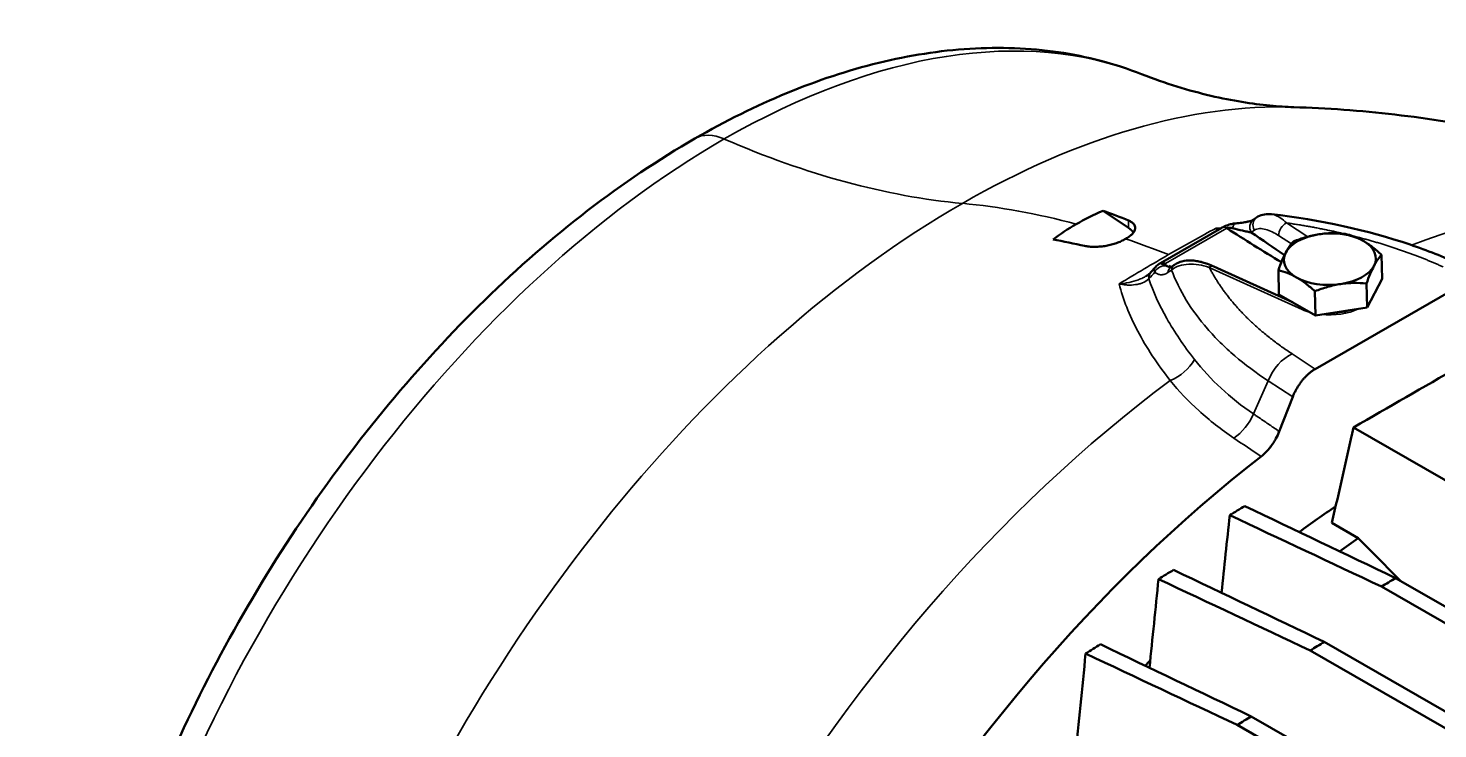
# Model space of a CAD drawing. Header units: millimetres. Extents: x 708 to 3306, y 798 to 2244.
# Drawn here: x 2744.2 to 2943.5, y 1305.2 to 1404.4 of the extents above; entities that cross this region are included whole.
import ezdxf

# ---------------------------------------------------------------- set-up
doc = ezdxf.new("R2010")
doc.units = ezdxf.units.MM
doc.header["$LTSCALE"] = 10
doc.layers.add('Visible (ISO)', color=7, linetype='Continuous', lineweight=50)
doc.layers.add('Visible Narrow (ISO)', color=7, linetype='Continuous', lineweight=35)

msp = doc.modelspace()

# ---------------------------------------------------------------- linework, layer by layer
at = {"layer": 'Visible (ISO)'}
for p, q in [((2896.13, 1378.54), (2899.75, 1376.09)), ((2904.25, 1371.13), (2912.91, 1376.12)), ((2935.5, 1372.3), (2935.58, 1368.89)), ((2922.91, 1365.59), (2911.8, 1370.65)), ((2920.91, 1370.11), (2920.98, 1366.7)), ((2935.58, 1368.89), (2933.45, 1364.82)), ((2926.07, 1367.14), (2926.15, 1363.72)), ((2926.13, 1356.14), (2948.13, 1368.81)), ((2933.37, 1368.23), (2933.45, 1364.82)), ((2920.98, 1366.7), (2926.15, 1363.72)), ((2933.45, 1364.82), (2926.15, 1363.72)), ((2922.94, 1352.19), (2921.04, 1347.31)), ((2946.78, 1339.11), (2931.55, 1347.88)), ((2932.21, 1332.22), (2928.49, 1334.37)), ((2935.48, 1325.36), (3106.66, 1226.78)), ((2937.49, 1326.56), (3108.75, 1227.94)), ((2927.41, 1317.53), (3098.68, 1218.9)), ((2925.42, 1316.32), (3096.58, 1217.76)), ((2915.11, 1305.78), (3086.25, 1207.23)), ((2917.09, 1307), (3088.37, 1208.36))]:
    msp.add_line(p, q, dxfattribs=at)
for centre, major_axis, ratio, start_param, end_param in [((2913.66, 1374.82), (-0.75, 1.3), 0.578093, 6.283123, 6.283185), ((2928.2, 1371.68), (6.5, 0.15), 0.560532, 1.793713, 2.317312), ((2928.2, 1371.68), (6.5, 0.15), 0.560532, 0.746516, 1.793713), ((2899.3, 1249.81), (-76.14, -132.22), 0.578093, 3.925057, 3.926488), ((2899.3, 1249.81), (-76.14, -132.22), 0.578093, 3.923626, 3.925057), ((2928.2, 1371.68), (-6.5, -0.15), 0.560532, 5.458905, 5.982503), ((2928.2, 1371.68), (6.5, 0.15), 0.560532, 5.982503, 7.029701), ((2904.95, 1369.81), (-0.74, 1.31), 0.599659, 6.283001, 6.283245), ((2928.2, 1371.68), (-6.5, -0.15), 0.560532, 5.982503, 7.029701), ((2906.56, 1369.3), (-0.85, 1.23), 0.77855, 0.001466, 0.001549), ((2840.61, 1283.61), (55.14, 95.75), 0.578093, 6.069735, 6.069736), ((2928.2, 1371.68), (-6.5, -0.15), 0.560532, 0.746516, 1.793713), ((2928.2, 1371.68), (6.5, 0.15), 0.560532, 4.935306, 5.982503), ((2928.29, 1367.3), (-5.8, -0.13), 0.560532, 1.554971, 2.032456), ((2904.74, 1363.82), (-1.5, -2.6), 0.578093, 1.280913, 1.28099), ((2908.26, 1360.81), (1.5, 2.6), 0.578093, 3.965885, 3.965919), ((2937.13, 1228.02), (-78.33, -136.01), 0.578093, 4.093967, 5.326944), ((2937.13, 1227.31), (69.86, 121.32), 0.578093, 0.865498, 0.918079), ((2942.43, 1224.26), (69.86, 121.32), 0.578093, 0.886875, 0.913708), ((2937.13, 1227.31), (69.86, 121.32), 0.578093, 1.137681, 1.145358)]:
    msp.add_ellipse(centre, major_axis=major_axis, ratio=ratio, start_param=start_param, end_param=end_param, dxfattribs=at)
for points, knots in [([(2901.59, 1397.86), (2897.83, 1399.34), (2893.87, 1400.37), (2885.73, 1401.56), (2881.54, 1401.71), (2873.05, 1401.19), (2868.75, 1400.51), (2860.1, 1398.4), (2855.75, 1396.96), (2847.07, 1393.37), (2842.74, 1391.22), (2838.45, 1388.75)], [0.8734051, 0.8734051, 0.8734051, 0.8734051, 1.0128833, 1.0128833, 1.1523616, 1.1523616, 1.2918398, 1.2918398, 1.4313181, 1.4313181, 1.5707963, 1.5707963, 1.5707963, 1.5707963]), ([(2901.59, 1397.86), (2903.27, 1397.2), (2904.95, 1396.61), (2908.22, 1395.59), (2909.82, 1395.16), (2912.89, 1394.44), (2914.37, 1394.15), (2917.16, 1393.69), (2918.48, 1393.52), (2920.93, 1393.29), (2922.06, 1393.22), (2923.09, 1393.19)], [0.8734051, 0.8734051, 0.8734051, 0.8734051, 0.9161828, 0.9161828, 0.9589605, 0.9589605, 1.0017382, 1.0017382, 1.0445159, 1.0445159, 1.0872936, 1.0872936, 1.0872936, 1.0872936]), ([(2997.63, 1373.47), (2992.75, 1376.04), (2987.75, 1378.37), (2977.66, 1382.51), (2972.56, 1384.32), (2962.37, 1387.42), (2957.29, 1388.71), (2947.22, 1390.78), (2942.25, 1391.57), (2932.5, 1392.7), (2927.73, 1393.04), (2923.09, 1393.19)], [0.8089794, 0.8089794, 0.8089794, 0.8089794, 0.8646422, 0.8646422, 0.920305, 0.920305, 0.9759679, 0.9759679, 1.0316307, 1.0316307, 1.0872936, 1.0872936, 1.0872936, 1.0872936]), ([(2838.45, 1388.75), (2828.2, 1382.84), (2818.15, 1375.08), (2799.33, 1356.72), (2790.56, 1346.13), (2775.1, 1323.22), (2768.41, 1310.92), (2757.72, 1285.73), (2753.73, 1272.86), (2748.88, 1247.69), (2748.04, 1235.4), (2749.83, 1212.61), (2752.46, 1202.09), (2760.77, 1185.28), (2765.98, 1178.6), (2772.39, 1173.51)], [1.570796, 1.570796, 1.570796, 1.570796, 1.903674, 1.903674, 2.235495, 2.235495, 2.565657, 2.565657, 2.896082, 2.896082, 3.228472, 3.228472, 3.560266, 3.560266, 3.842851, 3.842851, 3.842851, 3.842851]), ([(2899.75, 1377.14), (2899.91, 1377.07), (2900.05, 1377), (2900.29, 1376.84), (2900.39, 1376.75), (2900.55, 1376.56), (2900.61, 1376.46), (2900.68, 1376.24), (2900.69, 1376.13), (2900.67, 1375.9), (2900.63, 1375.79), (2900.51, 1375.55), (2900.43, 1375.43), (2900.22, 1375.2), (2900.1, 1375.08), (2899.81, 1374.85), (2899.64, 1374.74), (2899.45, 1374.63)], [0, 0, 0, 0, 0.000775437, 0.000775437, 0.001550874, 0.001550874, 0.002326311, 0.002326311, 0.003101748, 0.003101748, 0.003877186, 0.003877186, 0.004652623, 0.004652623, 0.00542806, 0.00542806, 0.006203497, 0.006203497, 0.006203497, 0.006203497]), ([(2914.88, 1376.73), (2915.19, 1376.76), (2915.48, 1376.79), (2915.9, 1376.85), (2916.04, 1376.88), (2916.28, 1376.92), (2916.38, 1376.94), (2916.51, 1376.97), (2916.54, 1376.98), (2916.68, 1377.01), (2916.78, 1377.03), (2917, 1377.1), (2917.12, 1377.14), (2917.26, 1377.19), (2917.3, 1377.21), (2917.34, 1377.23), (2917.35, 1377.24), (2917.36, 1377.24), (2917.36, 1377.24), (2917.36, 1377.24)], [0, 0, 0, 0, 0.101985, 0.101985, 0.1553963, 0.1553963, 0.1954427, 0.1954427, 0.2104529, 0.2104529, 0.2555315, 0.2555315, 0.3202149, 0.3202149, 0.3553668, 0.3553668, 0.3739938, 0.3739938, 0.3767039, 0.3767039, 0.3767039, 0.3767039]), ([(2917.81, 1377.56), (2918.09, 1377.76), (2918.4, 1377.89), (2919.05, 1378.05), (2919.38, 1378.08), (2919.79, 1378.05), (2919.87, 1378.05), (2919.94, 1378.04)], [0, 0, 0, 0, 0.1228859, 0.1228859, 0.2517509, 0.2517509, 0.2835743, 0.2835743, 0.2835743, 0.2835743]), ([(2919.94, 1378.04), (2926.81, 1377.24), (2933.51, 1375.78), (2941.93, 1372.92), (2944.25, 1372.01), (2946.44, 1371.02)], [0, 0, 0, 0, 2.111986, 2.111986, 2.952534, 2.952534, 2.952534, 2.952534]), ([(2912.94, 1376.14), (2913.15, 1376.26), (2913.38, 1376.36), (2913.84, 1376.53), (2914.07, 1376.6), (2914.4, 1376.67), (2914.5, 1376.69), (2914.64, 1376.71), (2914.69, 1376.71), (2914.79, 1376.72), (2914.84, 1376.73), (2914.88, 1376.73)], [0, 0, 0, 0, 0.0755057, 0.0755057, 0.1475372, 0.1475372, 0.1777112, 0.1777112, 0.1929113, 0.1929113, 0.2081349, 0.2081349, 0.2081349, 0.2081349]), ([(2913.65, 1376.07), (2913.64, 1376.07), (2913.64, 1376.07), (2913.63, 1376.06), (2913.63, 1376.06), (2913.63, 1376.06), (2913.63, 1376.06)], [0, 0, 0, 0, 0.00002397473, 0.00002397473, 0.00002397473, 0.00002403473, 0.00002403473, 0.00002403473, 0.00002403473]), ([(2914.43, 1376.06), (2914.32, 1376.09), (2914.19, 1376.12), (2913.99, 1376.13), (2913.92, 1376.14), (2913.81, 1376.13), (2913.78, 1376.12), (2913.71, 1376.11), (2913.67, 1376.09), (2913.65, 1376.07)], [0.0035145401, 0.0035145401, 0.0035145401, 0.0035145401, 0.0039556559, 0.0039556559, 0.0041762137, 0.0041762137, 0.0042864927, 0.0042864927, 0.0043967716, 0.0043967716, 0.0043967716, 0.0043967716]), ([(2917.08, 1375.46), (2916.9, 1375.49), (2916.7, 1375.53), (2916.28, 1375.61), (2916.06, 1375.66), (2915.39, 1375.82), (2914.92, 1375.93), (2914.43, 1376.06)], [-0.00000006, -0.00000006, -0.00000006, -0.00000006, 0.000919899, 0.000919899, 0.001839858, 0.001839858, 0.003679776, 0.003679776, 0.003679776, 0.003679776]), ([(2923.04, 1374.18), (2923.63, 1374.41), (2924.23, 1374.62), (2925.44, 1374.97), (2926.06, 1375.11), (2926.68, 1375.2)], [0.000000238, 0.000000238, 0.000000238, 0.000000238, 0.001898836, 0.001898836, 0.003797434, 0.003797434, 0.003797434, 0.003797434]), ([(2926.68, 1375.2), (2926.99, 1375.25), (2927.3, 1375.29), (2927.92, 1375.33), (2928.22, 1375.35), (2929.14, 1375.36), (2929.74, 1375.33), (2930.34, 1375.27)], [0.003797434, 0.003797434, 0.003797434, 0.003797434, 0.004743184, 0.004743184, 0.005688934, 0.005688934, 0.007580434, 0.007580434, 0.007580434, 0.007580434]), ([(2932.91, 1374.26), (2932.47, 1374.51), (2932.04, 1374.72), (2931.18, 1375.05), (2930.76, 1375.17), (2930.34, 1375.27)], [0.006539901, 0.006539901, 0.006539901, 0.006539901, 0.008433286, 0.008433286, 0.01032667, 0.01032667, 0.01032667, 0.01032667]), ([(2899.14, 1374.46), (2898.96, 1374.35), (2898.76, 1374.25), (2898.33, 1374.06), (2898.1, 1373.97), (2897.63, 1373.82), (2897.38, 1373.75), (2896.88, 1373.63), (2896.63, 1373.58), (2896.11, 1373.5), (2895.86, 1373.47), (2895.35, 1373.43), (2895.1, 1373.42), (2894.62, 1373.42), (2894.39, 1373.44), (2893.94, 1373.48), (2893.73, 1373.52), (2893.53, 1373.56)], [0, 0, 0, 0, 0.000775177, 0.000775177, 0.001550354, 0.001550354, 0.002325532, 0.002325532, 0.003100709, 0.003100709, 0.003875886, 0.003875886, 0.004651063, 0.004651063, 0.005426241, 0.005426241, 0.006201418, 0.006201418, 0.006201418, 0.006201418]), ([(2921.96, 1372.62), (2922.05, 1372.8), (2922.15, 1372.96), (2922.33, 1373.26), (2922.42, 1373.39), (2922.69, 1373.78), (2922.86, 1373.99), (2923.04, 1374.18)], [0.003797434, 0.003797434, 0.003797434, 0.003797434, 0.004743184, 0.004743184, 0.005688934, 0.005688934, 0.007580434, 0.007580434, 0.007580434, 0.007580434]), ([(2935.5, 1372.3), (2935.08, 1372.68), (2934.66, 1373.05), (2933.79, 1373.71), (2933.35, 1374.01), (2932.91, 1374.26)], [0.002750883, 0.002750883, 0.002750883, 0.002750883, 0.004645392, 0.004645392, 0.006539901, 0.006539901, 0.006539901, 0.006539901]), ([(2903.58, 1370.61), (2903.72, 1370.78), (2903.89, 1370.91), (2904.12, 1371.06), (2904.17, 1371.09), (2904.22, 1371.11)], [0, 0, 0, 0, 0.07007631, 0.07007631, 0.08865954, 0.08865954, 0.08865954, 0.08865954]), ([(2905.63, 1370.49), (2905.35, 1370.62), (2905.07, 1370.74), (2904.68, 1370.93), (2904.56, 1370.98), (2904.43, 1371.04), (2904.42, 1371.04), (2904.41, 1371.05), (2904.41, 1371.05), (2904.4, 1371.05), (2904.4, 1371.05), (2904.4, 1371.05)], [0.0083781, 0.0083781, 0.0083781, 0.0083781, 0.117245, 0.117245, 0.164143, 0.164143, 0.1670742, 0.1670742, 0.1685397, 0.1685397, 0.1687229, 0.1687229, 0.1687229, 0.1687229]), ([(2904.95, 1371.06), (2904.92, 1371.05), (2904.9, 1371.03), (2904.88, 1371), (2904.88, 1370.98), (2904.89, 1370.94), (2904.92, 1370.91), (2905.01, 1370.83), (2905.09, 1370.78), (2905.17, 1370.73)], [0, 0, 0, 0, 0.0001114219, 0.0001114219, 0.0002228438, 0.0002228438, 0.0004456876, 0.0004456876, 0.0008913752, 0.0008913752, 0.0008913752, 0.0008913752]), ([(2906.25, 1370.9), (2906.57, 1371.12), (2906.92, 1371.27), (2907.69, 1371.47), (2908.1, 1371.51), (2908.8, 1371.49), (2909.09, 1371.46), (2909.59, 1371.38), (2909.79, 1371.34), (2910.07, 1371.27), (2910.14, 1371.25), (2910.44, 1371.17), (2910.67, 1371.1), (2911.2, 1370.91), (2911.5, 1370.79), (2911.8, 1370.65)], [0, 0, 0, 0, 0.1364849, 0.1364849, 0.2880315, 0.2880315, 0.3976107, 0.3976107, 0.4723817, 0.4723817, 0.5006504, 0.5006504, 0.585497, 0.585497, 0.6991287, 0.6991287, 0.6991287, 0.6991287]), ([(2920.91, 1370.11), (2921.08, 1370.59), (2921.25, 1371.04), (2921.6, 1371.89), (2921.78, 1372.28), (2921.96, 1372.62)], [0.000000238, 0.000000238, 0.000000238, 0.000000238, 0.001898836, 0.001898836, 0.003797434, 0.003797434, 0.003797434, 0.003797434]), ([(2934.43, 1370.74), (2934.52, 1370.92), (2934.61, 1371.08), (2934.79, 1371.38), (2934.88, 1371.51), (2935.15, 1371.9), (2935.33, 1372.11), (2935.5, 1372.3)], [0.003797434, 0.003797434, 0.003797434, 0.003797434, 0.004743184, 0.004743184, 0.005688934, 0.005688934, 0.007580434, 0.007580434, 0.007580434, 0.007580434]), ([(2923.48, 1369.1), (2923.04, 1369.35), (2922.61, 1369.56), (2921.75, 1369.89), (2921.33, 1370.01), (2920.91, 1370.11)], [0.006539901, 0.006539901, 0.006539901, 0.006539901, 0.008433286, 0.008433286, 0.01032667, 0.01032667, 0.01032667, 0.01032667]), ([(2926.07, 1367.14), (2925.65, 1367.52), (2925.23, 1367.89), (2924.36, 1368.55), (2923.92, 1368.85), (2923.48, 1369.1)], [0.002750883, 0.002750883, 0.002750883, 0.002750883, 0.004645392, 0.004645392, 0.006539901, 0.006539901, 0.006539901, 0.006539901]), ([(2933.37, 1368.23), (2933.54, 1368.71), (2933.71, 1369.16), (2934.07, 1370.01), (2934.24, 1370.4), (2934.43, 1370.74)], [0.000000238, 0.000000238, 0.000000238, 0.000000238, 0.001898836, 0.001898836, 0.003797434, 0.003797434, 0.003797434, 0.003797434]), ([(2926.07, 1367.14), (2926.67, 1367.37), (2927.27, 1367.58), (2928.48, 1367.93), (2929.09, 1368.07), (2929.71, 1368.16)], [0.000000238, 0.000000238, 0.000000238, 0.000000238, 0.001898836, 0.001898836, 0.003797434, 0.003797434, 0.003797434, 0.003797434]), ([(2929.71, 1368.16), (2930.02, 1368.21), (2930.33, 1368.24), (2930.95, 1368.29), (2931.25, 1368.31), (2932.17, 1368.32), (2932.77, 1368.29), (2933.37, 1368.23)], [0.003797434, 0.003797434, 0.003797434, 0.003797434, 0.004743184, 0.004743184, 0.005688934, 0.005688934, 0.007580434, 0.007580434, 0.007580434, 0.007580434]), ([(2918.47, 1343.77), (2918.74, 1343.97), (2919, 1344.21), (2919.37, 1344.6), (2919.5, 1344.74), (2919.73, 1345.02), (2919.96, 1345.32), (2920.17, 1345.63), (2920.37, 1345.95), (2920.47, 1346.12), (2920.75, 1346.62), (2920.91, 1346.96), (2921.04, 1347.31)], [0, 0, 0, 0, 0.00114138, 0.00114138, 0.00171207, 0.00171207, 0.00228276, 0.00285345, 0.00285345, 0.00342414, 0.00342414, 0.00456552, 0.00456552, 0.00456552, 0.00456552])]:
    msp.add_open_spline(points, degree=3, knots=knots, dxfattribs=at)
for points in [[(2896.13, 1378.54), (2894.79, 1377.95), (2893.53, 1377.31), (2892.35, 1376.64)], [(2899.75, 1377.14), (2898.54, 1377.63), (2897.33, 1378.1), (2896.13, 1378.54)], [(2917.36, 1377.24), (2917.51, 1377.35), (2917.66, 1377.46), (2917.81, 1377.56)], [(2919.94, 1378.04), (2919.95, 1378.04), (2919.95, 1378.04), (2919.95, 1378.04)], [(2892.35, 1376.64), (2891.17, 1375.96), (2890.08, 1375.24), (2889.06, 1374.47)], [(2912.93, 1376.13), (2912.93, 1376.13), (2912.94, 1376.14), (2912.94, 1376.14)], [(2921.34, 1371.25), (2918.73, 1372.83), (2916.15, 1374.43), (2913.63, 1376.06)], [(2917.08, 1375.46), (2918.64, 1374.41), (2920.21, 1373.33), (2921.77, 1372.24)], [(2889.06, 1374.47), (2890.54, 1374.19), (2892.04, 1373.89), (2893.53, 1373.56)], [(2904.23, 1371.12), (2904.24, 1371.12), (2904.24, 1371.13), (2904.25, 1371.13)], [(2905.71, 1370.53), (2905.89, 1370.66), (2906.07, 1370.78), (2906.25, 1370.9)], [(2902.21, 1369.28), (2902.23, 1369.29), (2902.24, 1369.3), (2902.26, 1369.31)], [(2902.26, 1369.31), (2902.53, 1369.47), (2902.74, 1369.65), (2902.9, 1369.84)], [(2902.9, 1369.84), (2902.92, 1369.85), (2902.94, 1369.87), (2902.95, 1369.89)], [(2902.95, 1369.89), (2903.16, 1370.13), (2903.37, 1370.37), (2903.57, 1370.6)], [(2903.58, 1370.61), (2903.58, 1370.61), (2903.58, 1370.61), (2903.58, 1370.61)], [(2905.6, 1370.48), (2905.6, 1370.48), (2905.63, 1370.48), (2905.71, 1370.53)], [(2946.39, 1356.43), (2941.44, 1353.59), (2936.49, 1350.74), (2931.55, 1347.88)], [(2931.55, 1347.88), (2930.53, 1343.38), (2929.5, 1338.87), (2928.49, 1334.37)], [(2912.88, 1324.48), (2913.26, 1328.14), (2913.65, 1331.8), (2914.04, 1335.46)], [(2914.04, 1335.46), (2914.75, 1335.9), (2915.46, 1336.33), (2916.17, 1336.75)], [(2935.48, 1325.36), (2928.33, 1328.73), (2921.18, 1332.1), (2914.04, 1335.46)], [(2916.17, 1336.75), (2923.28, 1333.36), (2930.38, 1329.96), (2937.49, 1326.56)], [(2938.18, 1326.16), (2936.19, 1328.18), (2934.2, 1330.2), (2932.21, 1332.22)], [(2903.98, 1326.42), (2904.69, 1326.87), (2905.39, 1327.3), (2906.1, 1327.72)], [(2906.1, 1327.72), (2913.2, 1324.33), (2920.31, 1320.93), (2927.41, 1317.53)], [(2902.69, 1313.88), (2903.12, 1318.06), (2903.55, 1322.24), (2903.98, 1326.42)], [(2925.42, 1316.32), (2918.27, 1319.69), (2911.12, 1323.05), (2903.98, 1326.42)], [(2937.49, 1326.56), (2936.82, 1326.16), (2936.15, 1325.76), (2935.48, 1325.36)], [(2893.67, 1315.88), (2894.37, 1316.32), (2895.07, 1316.75), (2895.77, 1317.19)], [(2895.77, 1317.19), (2902.88, 1313.79), (2909.98, 1310.4), (2917.09, 1307)], [(2927.41, 1317.53), (2926.75, 1317.13), (2926.08, 1316.73), (2925.42, 1316.32)], [(2892.22, 1301.26), (2892.7, 1306.13), (2893.18, 1311.01), (2893.67, 1315.88)], [(2915.11, 1305.78), (2907.96, 1309.14), (2900.82, 1312.51), (2893.67, 1315.88)], [(2917.09, 1307), (2916.43, 1306.59), (2915.77, 1306.19), (2915.11, 1305.78)]]:
    msp.add_open_spline(points, degree=3, dxfattribs=at)
for points, weights in [([(2900.42, 1375.43), (2900.26, 1375.67), (2900.03, 1375.89), (2899.75, 1376.09)], [0.908487834158, 0.929780632293, 0.960284687574, 1]), ([(2926.13, 1356.14), (2924.78, 1355.37), (2923.62, 1353.92), (2922.94, 1352.19)], [1, 0.911106513075, 0.911106513075, 1])]:
    msp.add_rational_spline(points, weights, degree=3, dxfattribs=at)
at = {"layer": 'Visible Narrow (ISO)'}
for p, q in [((2899.75, 1376.09), (2899.75, 1377.14)), ((2913.63, 1376.06), (2904.97, 1371.07)), ((2922.75, 1373.84), (2920.95, 1375.01)), ((2922.75, 1373.84), (2920.95, 1375.01)), ((2922.07, 1376.81), (2925.06, 1374.86)), ((2923.72, 1374.26), (2923.04, 1374.18)), ((2924.28, 1364.55), (2911.15, 1370.52)), ((2908.52, 1364.91), (2908.52, 1364.91)), ((2906.65, 1360.83), (2906.65, 1360.83)), ((2907.94, 1358.97), (2907.94, 1358.97)), ((2922.85, 1358.29), (2926.13, 1356.14)), ((2917.4, 1349.79), (2919.45, 1354.48)), ((2922.94, 1352.19), (2919.45, 1354.48))]:
    msp.add_line(p, q, dxfattribs=at)
for centre, major_axis, ratio, start_param, end_param in [((2842.59, 1282.46), (64.84, 112.59), 0.578093, 0.086073, 0.783464), ((2876.25, 1263.08), (71.11, 123.48), 0.578093, 0.299962, 0.783464), ((2843.44, 1380.08), (-4.99, 8.67), 0.578093, 5.620472, 6.283185), ((2842.59, 1282.46), (-64.84, -112.59), 0.578093, 3.925057, 6.197112), ((2827.25, 1543.6), (89.83, -155.99), 0.578093, 5.620472, 5.894857), ((2921.35, 1237.1), (77.99, 135.42), 0.578093, 0.021647, 0.616377), ((2876.25, 1263.08), (-71.11, -123.48), 0.578093, 3.925057, 5.983224), ((2925.24, 1215.54), (-89.83, 155.99), 0.578093, 5.761101, 5.894857), ((2918.23, 1376.02), (-0.87, 1.22), 0.848187, 0.000198, 1.426773), ((2918.67, 1376.33), (-0.86, 1.23), 0.848565, 0.000228, 1.434891), ((2913.66, 1374.82), (-0.75, 1.3), 0.578093, 5.525901, 6.283123), ((2913.7, 1374.85), (-0.76, 1.29), 0.556085, 5.522791, 6.283165), ((2915.01, 1375.24), (-0.12, 1.5), 0.411644, 6.282889, 7.239275), ((2922.1, 1375.57), (-0.82, -1.26), 0.641097, 3.96046, 5.528974), ((2922.1, 1375.57), (-0.82, -1.26), 0.641097, 5.528974, 5.531256), ((2925.24, 1215.54), (89.83, -155.99), 0.578093, 2.514685, 2.563395), ((2904.95, 1369.81), (-0.74, 1.31), 0.599659, 5.533018, 6.283001), ((2905, 1369.83), (-0.75, 1.3), 0.578093, 5.525901, 6.283061), ((2907.09, 1369.67), (-0.84, 1.24), 0.778557, 0.001624, 0.742496), ((2905.3, 1367.72), (-2.4, 2.12), 0.614504, 0.000376, 0.504594), ((2905.36, 1367.79), (-2.41, 2.1), 0.627518, 0.000427, 0.505358), ((2904.73, 1369.32), (-1.03, -1.09), 0.913947, 3.713654, 5.062957), ((2906.56, 1369.3), (-0.85, 1.23), 0.77855, 0.001532, 0.729961), ((2839.9, 1284.01), (55.14, 95.76), 0.578093, 6.064323, 6.069035), ((2839.9, 1284.01), (55.14, 95.76), 0.578093, 6.058723, 6.058724), ((2911.18, 1369.28), (0.62, 1.37), 0.540329, 0, 0.72903), ((2928.29, 1367.3), (6.25, 0.14), 0.560532, 5.919148, 6.045859), ((2924.3, 1363.31), (0.62, 1.37), 0.540329, 0.488417, 0.72903), ((2928.29, 1367.3), (-6.25, -0.14), 0.560532, 0.859962, 1.083716), ((2928.29, 1367.3), (-6.25, -0.14), 0.560532, 1.346552, 2.240874), ((2908.27, 1361.79), (-1.5, -2.6), 0.578093, 2.142527, 2.142544), ((2905.06, 1377.53), (-12.48, -21.66), 0.578093, 0.945228, 0.945236), ((2905, 1358.48), (4.09, 3.21), 0.729248, 4.327896, 5.230403), ((2922.95, 1353.99), (-2.85, -4.35), 0.642335, 3.961906, 5.006563), ((2921.35, 1237.1), (-77.99, -135.42), 0.578093, 4.067813, 5.353097), ((2913.9, 1350.28), (2.92, 4.3), 0.639386, 4.137408, 5.016953)]:
    msp.add_ellipse(centre, major_axis=major_axis, ratio=ratio, start_param=start_param, end_param=end_param, dxfattribs=at)
for points, knots in [([(2919.95, 1378.04), (2920.08, 1378.02), (2920.21, 1377.99), (2920.62, 1377.86), (2920.9, 1377.71), (2921.48, 1377.33), (2921.78, 1377.09), (2922.07, 1376.81)], [0.002635005, 0.002635005, 0.002635005, 0.002635005, 0.003501935, 0.003501935, 0.005252902, 0.005252902, 0.007003869, 0.007003869, 0.007003869, 0.007003869]), ([(2912.21, 1375.72), (2912.2, 1375.74), (2912.2, 1375.76), (2912.18, 1375.83), (2912.16, 1375.87), (2912.14, 1375.97), (2912.12, 1376.02), (2912.11, 1376.07)], [0.0048360724, 0.0048360724, 0.0048360724, 0.0048360724, 0.0050305903, 0.0050305903, 0.0053899182, 0.0053899182, 0.0057492461, 0.0057492461, 0.0057492461, 0.0057492461]), ([(2920.95, 1375.01), (2920.64, 1375.22), (2920.33, 1375.39), (2919.72, 1375.69), (2919.42, 1375.81), (2918.83, 1375.97), (2918.53, 1376.01), (2917.99, 1375.99), (2917.73, 1375.92), (2917.52, 1375.78)], [0, 0, 0, 0, 0.001440493, 0.001440493, 0.002880986, 0.002880986, 0.004321479, 0.004321479, 0.005761972, 0.005761972, 0.005761972, 0.005761972]), ([(2911.15, 1370.52), (2910.65, 1370.68), (2910.15, 1370.8), (2909.17, 1370.95), (2908.7, 1370.99), (2907.78, 1370.95), (2907.32, 1370.88), (2906.5, 1370.61), (2906.13, 1370.41), (2905.82, 1370.14)], [0, 0, 0, 0, 0.001751331, 0.001751331, 0.003502663, 0.003502663, 0.005253994, 0.005253994, 0.007005325, 0.007005325, 0.007005325, 0.007005325]), ([(2898.41, 1368.18), (2898.88, 1368.22), (2899.35, 1368.28), (2900.27, 1368.47), (2900.71, 1368.6), (2901.34, 1368.85), (2901.55, 1368.94), (2901.91, 1369.11), (2902.06, 1369.2), (2902.21, 1369.28)], [-0.000018993, -0.000018993, -0.000018993, -0.000018993, 0.001434239, 0.001434239, 0.002887471, 0.002887471, 0.003614087, 0.003614087, 0.004180286, 0.004180286, 0.004180286, 0.004180286]), ([(2902.57, 1368.86), (2902.32, 1368.64), (2902.03, 1368.47), (2901.57, 1368.28), (2901.4, 1368.22), (2901.06, 1368.13), (2900.89, 1368.1), (2900.35, 1368.02), (2899.98, 1368.01), (2899.4, 1368.03), (2899.2, 1368.05), (2898.91, 1368.09), (2898.81, 1368.11), (2898.61, 1368.14), (2898.51, 1368.16), (2898.41, 1368.18)], [0, 0, 0, 0, 0.001444222, 0.001444222, 0.002166332, 0.002166332, 0.002888443, 0.002888443, 0.004332665, 0.004332665, 0.005054775, 0.005054775, 0.005415831, 0.005415831, 0.005776886, 0.005776886, 0.005776886, 0.005776886]), ([(2902.61, 1368.89), (2903.23, 1367.06), (2904.07, 1365.19), (2906.22, 1361.38), (2907.52, 1359.45), (2909.06, 1357.48)], [0.00140766, 0.00140766, 0.00140766, 0.00140766, 0.01235054, 0.01235054, 0.02329342, 0.02329342, 0.02329342, 0.02329342]), ([(2903.45, 1369.84), (2903.37, 1370.05), (2903.37, 1370.25), (2903.49, 1370.5), (2903.53, 1370.56), (2903.58, 1370.61)], [0.007573561, 0.007573561, 0.007573561, 0.007573561, 0.008865989, 0.008865989, 0.009269432, 0.009269432, 0.009269432, 0.009269432]), ([(2905.28, 1369.78), (2905.09, 1369.64), (2904.91, 1369.57), (2904.56, 1369.48), (2904.39, 1369.46), (2904.09, 1369.49), (2903.94, 1369.53), (2903.68, 1369.65), (2903.56, 1369.73), (2903.45, 1369.84)], [0, 0, 0, 0, 0.001114144, 0.001114144, 0.002228288, 0.002228288, 0.003342433, 0.003342433, 0.004456577, 0.004456577, 0.004456577, 0.004456577]), ([(2919.45, 1354.48), (2917.75, 1355.6), (2916.18, 1356.78), (2914.03, 1358.63), (2913.35, 1359.26), (2912.06, 1360.54), (2911.45, 1361.18), (2909.74, 1363.15), (2908.74, 1364.5), (2907.06, 1367.27), (2906.36, 1368.68), (2905.82, 1370.14)], [0, 0, 0, 0, 0.00793989, 0.00793989, 0.01190984, 0.01190984, 0.01587978, 0.01587978, 0.02381967, 0.02381967, 0.03175957, 0.03175957, 0.03175957, 0.03175957]), ([(2905.63, 1354.51), (2903.77, 1356.87), (2902.25, 1359.2), (2899.84, 1363.76), (2898.96, 1366), (2898.41, 1368.18)], [0, 0, 0, 0, 0.01300282, 0.01300282, 0.02600563, 0.02600563, 0.02600563, 0.02600563]), ([(2909.06, 1357.48), (2910.17, 1356.06), (2911.42, 1354.7), (2914.19, 1352.13), (2915.72, 1350.92), (2917.4, 1349.79)], [0, 0, 0, 0, 0.00783037, 0.00783037, 0.01566074, 0.01566074, 0.01566074, 0.01566074]), ([(2914.62, 1346.37), (2912.83, 1347.58), (2911.19, 1348.87), (2908.2, 1351.58), (2906.84, 1353.01), (2905.63, 1354.51)], [0, 0, 0, 0, 0.00834081, 0.00834081, 0.01668162, 0.01668162, 0.01668162, 0.01668162])]:
    msp.add_open_spline(points, degree=3, knots=knots, dxfattribs=at)
for points in [[(2905.4, 1372.32), (2907.68, 1373.64), (2909.92, 1374.89), (2912.11, 1376.07)], [(2912.11, 1376.07), (2912.35, 1376.07), (2912.58, 1376.07), (2912.82, 1376.07)], [(2912.11, 1376.07), (2912.23, 1376), (2912.35, 1375.93), (2912.47, 1375.87)], [(2913.64, 1376.06), (2913.93, 1376.05), (2914.22, 1376.05), (2914.51, 1376.04)], [(2917.52, 1375.78), (2917.38, 1375.67), (2917.23, 1375.57), (2917.08, 1375.46)], [(2898.41, 1368.18), (2900.78, 1369.63), (2903.11, 1371.01), (2905.4, 1372.32)], [(2902.26, 1369.31), (2902.26, 1369.31), (2902.26, 1369.31), (2902.26, 1369.31)], [(2902.61, 1368.89), (2902.6, 1368.88), (2902.59, 1368.87), (2902.57, 1368.86)], [(2903.45, 1369.84), (2903.17, 1369.52), (2902.89, 1369.21), (2902.61, 1368.89)], [(2905.82, 1370.14), (2905.64, 1370.02), (2905.46, 1369.9), (2905.28, 1369.78)], [(2918.47, 1343.77), (2917.19, 1344.64), (2915.9, 1345.5), (2914.62, 1346.37)]]:
    msp.add_open_spline(points, degree=3, dxfattribs=at)
for points, weights in [([(2930.16, 1375.29), (2927.53, 1375.9), (2924.83, 1376.41), (2922.07, 1376.81)], [0.990161426434, 0.991735177498, 0.99501470202, 1]), ([(2944.2, 1370.59), (2940.22, 1372.39), (2935.85, 1373.88), (2931.14, 1375.05)], [1, 0.991037515128, 0.987588131649, 0.989651849564]), ([(2911.15, 1370.52), (2913.47, 1365.99), (2917.43, 1361.86), (2922.85, 1358.29)], [1, 0.985429955056, 0.985429955056, 1]), ([(2917.4, 1349.79), (2918.61, 1348.96), (2919.83, 1348.13), (2921.04, 1347.31)], [1, 0.99999872103, 0.99999872103, 1])]:
    msp.add_rational_spline(points, weights, degree=3, dxfattribs=at)

doc.saveas('drawing.dxf')
